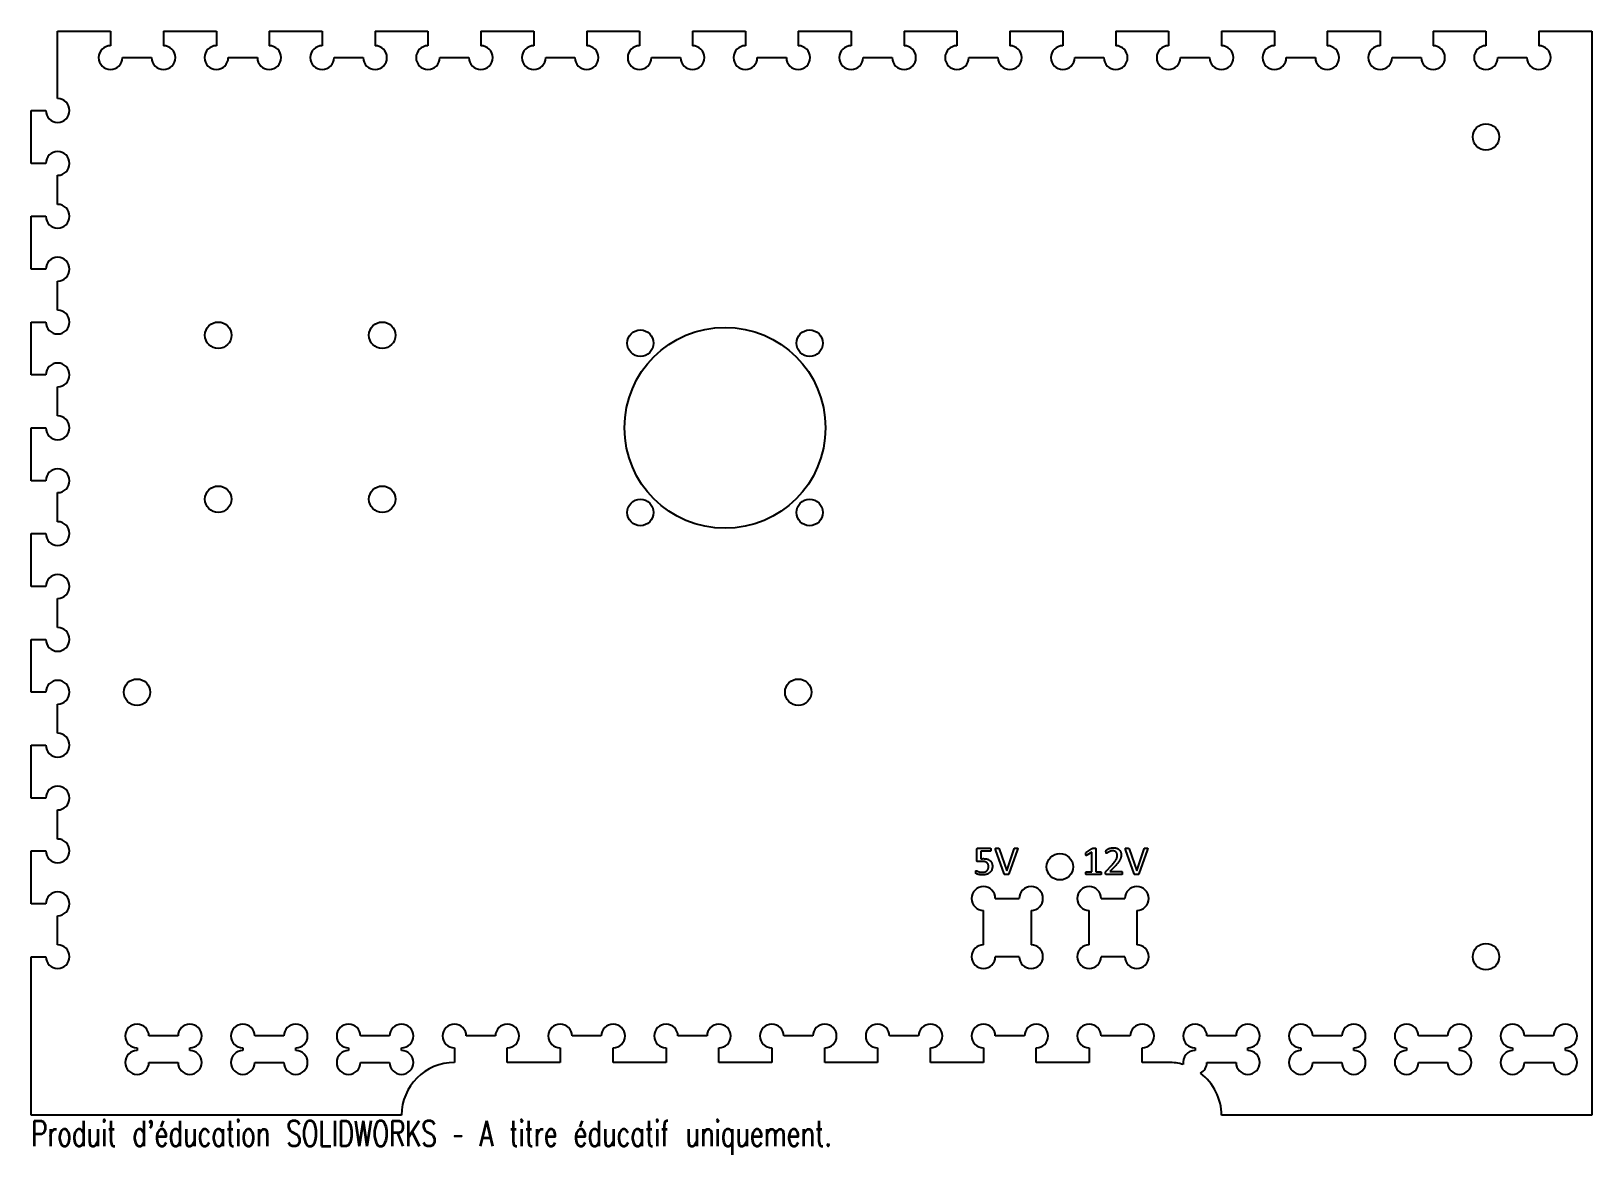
# Model space of a CAD drawing. Header units: millimetres. Extents: x -148 to 148, y -17 to 195.
import ezdxf

# ---------------------------------------------------------------- set-up
doc = ezdxf.new("R2010")
doc.units = ezdxf.units.MM
doc.styles.add('SLDTEXTSTYLE0', font='TXT', dxfattribs={"width": 0.7, "bigfont": 'bigfont'})

msp = doc.modelspace()

# ---------------------------------------------------------------- linework, layer by layer
at = {"color": 7, "linetype": 'Continuous', "lineweight": 25}
for p, q in [((-142.5, 182.25), (-142.5, 195)), ((-142.5, 195), (-132.5, 195)), ((-132.5, 195), (-132.5, 192.25)), ((-122.5, 195), (-122.5, 192.25)), ((-122.5, 195), (-112.5, 195)), ((-112.5, 195), (-112.5, 192.25)), ((-102.5, 195), (-102.5, 192.25)), ((-102.5, 195), (-92.5, 195)), ((-92.5, 195), (-92.5, 192.25)), ((-82.5, 195), (-82.5, 192.25)), ((-82.5, 195), (-72.5, 195)), ((-72.5, 195), (-72.5, 192.25)), ((-62.5, 195), (-62.5, 192.25)), ((-62.5, 195), (-52.5, 195)), ((-52.5, 195), (-52.5, 192.25)), ((-42.5, 195), (-42.5, 192.25)), ((-42.5, 195), (-32.5, 195)), ((-32.5, 195), (-32.5, 192.25)), ((-22.5, 195), (-22.5, 192.25)), ((-22.5, 195), (-12.5, 195)), ((-12.5, 195), (-12.5, 192.25)), ((-2.5, 195), (-2.5, 192.25)), ((-2.5, 195), (7.5, 195)), ((7.5, 195), (7.5, 192.25)), ((17.5, 195), (17.5, 192.25)), ((17.5, 195), (27.5, 195)), ((27.5, 195), (27.5, 192.25)), ((37.5, 195), (37.5, 192.25)), ((37.5, 195), (47.5, 195)), ((47.5, 195), (47.5, 192.25)), ((57.5, 195), (57.5, 192.25)), ((57.5, 195), (67.5, 195)), ((67.5, 195), (67.5, 192.25)), ((77.5, 195), (77.5, 192.25)), ((77.5, 195), (87.5, 195)), ((87.5, 195), (87.5, 192.25)), ((97.5, 195), (97.5, 192.25)), ((97.5, 195), (107.5, 195)), ((107.5, 195), (107.5, 192.25)), ((117.5, 195), (117.5, 192.25)), ((117.5, 195), (127.5, 195)), ((127.5, 195), (127.5, 192.25)), ((137.5, 195), (137.5, 192.25)), ((137.5, 195), (147.5, 195)), ((147.5, 195), (147.5, -10)), ((-130.25, 190), (-124.75, 190)), ((-110.25, 190), (-104.75, 190)), ((-90.25, 190), (-84.75, 190)), ((-70.25, 190), (-64.75, 190)), ((-50.25, 190), (-44.75, 190)), ((-30.25, 190), (-24.75, 190)), ((-10.25, 190), (-4.75, 190)), ((9.75, 190), (15.25, 190)), ((29.75, 190), (35.25, 190)), ((49.75, 190), (55.25, 190)), ((69.75, 190), (75.25, 190)), ((89.75, 190), (95.25, 190)), ((109.75, 190), (115.25, 190)), ((129.75, 190), (135.25, 190)), ((-147.5, 170), (-147.5, 180)), ((-147.5, 180), (-144.75, 180)), ((-144.75, 170), (-147.5, 170)), ((-142.5, 162.25), (-142.5, 167.75)), ((-147.5, 150), (-147.5, 160)), ((-147.5, 160), (-144.75, 160)), ((-144.75, 150), (-147.5, 150)), ((-142.5, 142.25), (-142.5, 147.75)), ((-147.5, 130), (-147.5, 140)), ((-147.5, 140), (-144.75, 140)), ((-144.75, 130), (-147.5, 130)), ((-142.5, 122.25), (-142.5, 127.75)), ((-147.5, 110), (-147.5, 120)), ((-147.5, 120), (-144.75, 120)), ((-144.75, 110), (-147.5, 110)), ((-142.5, 102.25), (-142.5, 107.75)), ((-147.5, 90), (-147.5, 100)), ((-147.5, 100), (-144.75, 100)), ((-144.75, 90), (-147.5, 90)), ((-142.5, 82.25), (-142.5, 87.75)), ((-147.5, 70), (-147.5, 80)), ((-147.5, 80), (-144.75, 80)), ((-144.75, 70), (-147.5, 70)), ((-142.5, 62.25), (-142.5, 67.75)), ((-147.5, 50), (-147.5, 60)), ((-147.5, 60), (-144.75, 60)), ((-144.75, 50), (-147.5, 50)), ((-142.5, 42.25), (-142.5, 47.75)), ((-147.5, 30), (-147.5, 40)), ((-147.5, 40), (-144.75, 40)), ((31.26, 38.22), (31.26, 40.27)), ((31.49, 40.52), (33.75, 40.52)), ((31.99, 39.93), (31.99, 38.51)), ((33.76, 39.93), (31.99, 39.93)), ((36.44, 35.66), (34.8, 40.26)), ((35.48, 40.39), (36.92, 36.22)), ((36.92, 36.22), (38.32, 40.38)), ((38.96, 40.26), (37.33, 35.66)), ((51.95, 39.71), (53.08, 40.47)), ((53.02, 39.79), (52.07, 39.2)), ((53.02, 36.04), (53.02, 39.79)), ((53.76, 40.41), (53.76, 36.04)), ((61, 35.66), (59.36, 40.26)), ((60.04, 40.39), (61.48, 36.22)), ((61.48, 36.22), (62.88, 40.38)), ((63.52, 40.26), (61.88, 35.66)), ((51.98, 36.04), (53.02, 36.04)), ((54.64, 35.52), (51.98, 35.52)), ((53.76, 36.04), (54.65, 36.04)), ((55.75, 36.26), (56.74, 37.27)), ((58.61, 35.52), (55.82, 35.52)), ((57.21, 36.92), (56.4, 36.11)), ((56.4, 36.11), (58.6, 36.11)), ((-144.75, 30), (-147.5, 30)), ((34.75, 31), (39.25, 31)), ((54.75, 31), (59.25, 31)), ((-142.5, 22.25), (-142.5, 27.75)), ((32.5, 22.25), (32.5, 28.75)), ((41.5, 28.75), (41.5, 22.25)), ((52.5, 22.25), (52.5, 28.75)), ((61.5, 28.75), (61.5, 22.25)), ((-147.5, -10), (-147.5, 20)), ((-147.5, 20), (-144.75, 20)), ((39.25, 20), (34.75, 20)), ((59.25, 20), (54.75, 20)), ((-119.75, 5), (-125.25, 5)), ((-99.75, 5), (-105.25, 5)), ((-79.75, 5), (-85.25, 5)), ((-59.75, 5), (-65.25, 5)), ((-39.75, 5), (-45.25, 5)), ((-19.75, 5), (-25.25, 5)), ((0.25, 5), (-5.25, 5)), ((20.25, 5), (14.75, 5)), ((40.25, 5), (34.75, 5)), ((60.25, 5), (54.75, 5)), ((80.25, 5), (74.75, 5)), ((100.25, 5), (94.75, 5)), ((120.25, 5), (114.75, 5)), ((140.25, 5), (134.75, 5)), ((-127.5, 2.75), (-127.5, 2.25)), ((-125.25, 0), (-119.75, 0)), ((-117.5, 2.25), (-117.5, 2.75)), ((-107.5, 2.75), (-107.5, 2.25)), ((-105.25, 0), (-99.75, 0)), ((-97.5, 2.25), (-97.5, 2.75)), ((-87.5, 2.75), (-87.5, 2.25)), ((-85.25, 0), (-79.75, 0)), ((-77.5, 2.25), (-77.5, 2.75)), ((-67.5, 2.75), (-67.5, 0)), ((-57.5, 0), (-57.5, 2.75)), ((-47.5, 0), (-57.5, 0)), ((-47.5, 2.75), (-47.5, 0)), ((-37.5, 0), (-37.5, 2.75)), ((-27.5, 0), (-37.5, 0)), ((-27.5, 2.75), (-27.5, 0)), ((-17.5, 0), (-17.5, 2.75)), ((-7.5, 0), (-17.5, 0)), ((-7.5, 2.75), (-7.5, 0)), ((2.5, 0), (2.5, 2.75)), ((12.5, 0), (2.5, 0)), ((12.5, 2.75), (12.5, 0)), ((22.5, 0), (22.5, 2.75)), ((32.5, 0), (22.5, 0)), ((32.5, 2.75), (32.5, 0)), ((42.5, 0), (42.5, 2.75)), ((52.5, 0), (42.5, 0)), ((52.5, 2.75), (52.5, 0)), ((62.5, 0), (62.5, 2.75)), ((67.5, 0), (62.5, 0)), ((72.5, 2.75), (72.5, 2.25)), ((74.75, 0), (80.25, 0)), ((82.5, 2.25), (82.5, 2.75)), ((92.5, 2.75), (92.5, 2.25)), ((94.75, 0), (100.25, 0)), ((102.5, 2.25), (102.5, 2.75)), ((112.5, 2.75), (112.5, 2.25)), ((114.75, 0), (120.25, 0)), ((122.5, 2.25), (122.5, 2.75)), ((132.5, 2.75), (132.5, 2.25)), ((134.75, 0), (140.25, 0)), ((142.5, 2.25), (142.5, 2.75)), ((-77.5, -10), (-147.5, -10)), ((147.5, -10), (77.5, -10))]:
    msp.add_line(p, q, dxfattribs=at)
for centre, radius in [((127.5, 175), 2.5), ((-112.15, 137.5), 2.5), ((-81.15, 137.5), 2.5), ((-16.35, 120), 19), ((-32.35, 136), 2.5), ((-0.35, 136), 2.5), ((-112.15, 106.5), 2.5), ((-81.15, 106.5), 2.5), ((-32.35, 104), 2.5), ((-0.35, 104), 2.5), ((-127.5, 70), 2.5), ((-2.5, 70), 2.5), ((46.95, 37), 2.5), ((127.5, 20), 2.5)]:
    msp.add_circle(centre, radius, dxfattribs=at)
for centre, radius, start, end in [((-132.5, 190), 2.25, 90, 0), ((-122.5, 190), 2.25, 180, 90), ((-112.5, 190), 2.25, 90, 0), ((-102.5, 190), 2.25, 180, 90), ((-92.5, 190), 2.25, 90, 0), ((-82.5, 190), 2.25, 180, 90), ((-72.5, 190), 2.25, 90, 0), ((-62.5, 190), 2.25, 180, 90), ((-52.5, 190), 2.25, 90, 0), ((-42.5, 190), 2.25, 180, 90), ((-32.5, 190), 2.25, 90, 0), ((-22.5, 190), 2.25, 180, 90), ((-12.5, 190), 2.25, 90, 0), ((-2.5, 190), 2.25, 180, 90), ((7.5, 190), 2.25, 90, 0), ((17.5, 190), 2.25, 180, 90), ((27.5, 190), 2.25, 90, 0), ((37.5, 190), 2.25, 180, 90), ((47.5, 190), 2.25, 90, 0), ((57.5, 190), 2.25, 180, 90), ((67.5, 190), 2.25, 90, 0), ((77.5, 190), 2.25, 180, 90), ((87.5, 190), 2.25, 90, 0), ((97.5, 190), 2.25, 180, 90), ((107.5, 190), 2.25, 90, 0), ((117.5, 190), 2.25, 180, 90), ((127.5, 190), 2.25, 90, 0), ((137.5, 190), 2.25, 180, 90), ((-142.5, 180), 2.25, 180, 90), ((-142.5, 170), 2.25, 270, 180), ((-142.5, 160), 2.25, 180, 90), ((-142.5, 150), 2.25, 270, 180), ((-142.5, 140), 2.25, 180, 90), ((-142.5, 130), 2.25, 270, 180), ((-142.5, 120), 2.25, 180, 90), ((-142.5, 110), 2.25, 270, 180), ((-142.5, 100), 2.25, 180, 90), ((-142.5, 90), 2.25, 270, 180), ((-142.5, 80), 2.25, 180, 90), ((-142.5, 70), 2.25, 270, 180), ((-142.5, 60), 2.25, 180, 90), ((-142.5, 50), 2.25, 270, 180), ((-142.5, 40), 2.25, 180, 90), ((32.5, 31), 2.25, 0, 270), ((41.5, 31), 2.25, 270, 180), ((52.5, 31), 2.25, 0, 270), ((61.5, 31), 2.25, 270, 180), ((-142.5, 30), 2.25, 270, 180), ((-142.5, 20), 2.25, 180, 90), ((32.5, 20), 2.25, 90, 0), ((41.5, 20), 2.25, 180, 90), ((52.5, 20), 2.25, 90, 0), ((61.5, 20), 2.25, 180, 90), ((-127.5, 5), 2.25, 0, 270), ((-117.5, 5), 2.25, 270, 180), ((-107.5, 5), 2.25, 0, 270), ((-97.5, 5), 2.25, 270, 180), ((-87.5, 5), 2.25, 0, 270), ((-77.5, 5), 2.25, 270, 180), ((-67.5, 5), 2.25, 0, 270), ((-57.5, 5), 2.25, 270, 180), ((-47.5, 5), 2.25, 0, 270), ((-37.5, 5), 2.25, 270, 180), ((-27.5, 5), 2.25, 0, 270), ((-17.5, 5), 2.25, 270, 180), ((-7.5, 5), 2.25, 0, 270), ((2.5, 5), 2.25, 270, 180), ((12.5, 5), 2.25, 0, 270), ((22.5, 5), 2.25, 270, 180), ((32.5, 5), 2.25, 0, 270), ((42.5, 5), 2.25, 270, 180), ((52.5, 5), 2.25, 0, 270), ((62.5, 5), 2.25, 270, 180), ((72.5, 5), 2.25, 0, 270), ((82.5, 5), 2.25, 270, 180), ((92.5, 5), 2.25, 0, 270), ((102.5, 5), 2.25, 270, 180), ((112.5, 5), 2.25, 0, 270), ((122.5, 5), 2.25, 270, 180), ((132.5, 5), 2.25, 0, 270), ((142.5, 5), 2.25, 270, 180), ((-127.5, 0), 2.25, 90, 0), ((-117.5, 0), 2.25, 180, 90), ((-107.5, 0), 2.25, 90, 0), ((-97.5, 0), 2.25, 180, 90), ((-87.5, 0), 2.25, 90, 0), ((-77.5, 0), 2.25, 180, 90), ((-67.5, -10), 10, 90, 180), ((67.5, -10), 10, 73.8289, 90), ((72.5, 0), 2.25, 90, 190.1279), ((72.5, 0), 2.25, 296.742, 0), ((82.5, 0), 2.25, 180, 90), ((92.5, 0), 2.25, 90, 0), ((102.5, 0), 2.25, 180, 90), ((112.5, 0), 2.25, 90, 0), ((122.5, 0), 2.25, 180, 90), ((132.5, 0), 2.25, 90, 0), ((142.5, 0), 2.25, 180, 90), ((67.5, -10), 10, 0, 53.041)]:
    msp.add_arc(centre, radius, start, end, dxfattribs=at)
for points, knots in [([(31.26, 40.27), (31.26, 40.29), (31.26, 40.33), (31.27, 40.38), (31.29, 40.42), (31.32, 40.46), (31.35, 40.49), (31.39, 40.51), (31.44, 40.52), (31.47, 40.52), (31.49, 40.52)], [0, 0, 0, 0, 0.150874, 0.287229, 0.405174, 0.516985, 0.626021, 0.741341, 0.863583, 1, 1, 1, 1]), ([(31.99, 38.51), (32.03, 38.51), (32.12, 38.53), (32.26, 38.53), (32.4, 38.53), (32.51, 38.54), (32.56, 38.54)], [0, 0, 0, 0, 0.228157, 0.458904, 0.71145, 1, 1, 1, 1]), ([(32.56, 38.54), (32.63, 38.53), (32.76, 38.53), (32.94, 38.51), (33.11, 38.48), (33.27, 38.44), (33.42, 38.38), (33.55, 38.31), (33.68, 38.24), (33.78, 38.15), (33.88, 38.05), (33.96, 37.94), (34.04, 37.82), (34.09, 37.7), (34.14, 37.56), (34.17, 37.42), (34.19, 37.27), (34.2, 37.16), (34.2, 37.11)], [0, 0, 0, 0, 0.080466, 0.156111, 0.226994, 0.294041, 0.357685, 0.418114, 0.476601, 0.533117, 0.58899, 0.643979, 0.699787, 0.7569, 0.815153, 0.874588, 0.935886, 1, 1, 1, 1]), ([(33.75, 40.52), (33.76, 40.52), (33.79, 40.52), (33.81, 40.5), (33.84, 40.48), (33.86, 40.45), (33.88, 40.41), (33.89, 40.36), (33.9, 40.3), (33.9, 40.25), (33.9, 40.23)], [0, 0, 0, 0, 0.086691, 0.174767, 0.271988, 0.376848, 0.496195, 0.639507, 0.806154, 1, 1, 1, 1]), ([(33.9, 40.23), (33.9, 40.21), (33.9, 40.17), (33.89, 40.11), (33.88, 40.06), (33.87, 40.01), (33.85, 39.98), (33.82, 39.95), (33.8, 39.93), (33.77, 39.93), (33.76, 39.93)], [0, 0, 0, 0, 0.185071, 0.34883, 0.492723, 0.621867, 0.733435, 0.825916, 0.912958, 1, 1, 1, 1]), ([(34.8, 40.26), (34.79, 40.29), (34.78, 40.33), (34.76, 40.39), (34.77, 40.45), (34.8, 40.48), (34.85, 40.51), (34.92, 40.51), (35.01, 40.52), (35.08, 40.52), (35.12, 40.52)], [0, 0, 0, 0, 0.143147, 0.251884, 0.335812, 0.409409, 0.501838, 0.623481, 0.789147, 1, 1, 1, 1]), ([(35.12, 40.52), (35.15, 40.52), (35.21, 40.52), (35.29, 40.52), (35.35, 40.51), (35.39, 40.49), (35.42, 40.48), (35.45, 40.45), (35.46, 40.42), (35.47, 40.4), (35.48, 40.39)], [0, 0, 0, 0, 0.237152, 0.418834, 0.559686, 0.665552, 0.751722, 0.828683, 0.90764, 1, 1, 1, 1]), ([(38.32, 40.38), (38.32, 40.4), (38.33, 40.42), (38.34, 40.45), (38.37, 40.48), (38.4, 40.5), (38.45, 40.51), (38.51, 40.52), (38.6, 40.52), (38.66, 40.52), (38.69, 40.52)], [0, 0, 0, 0, 0.093122, 0.167744, 0.241542, 0.324317, 0.435641, 0.577537, 0.762849, 1, 1, 1, 1]), ([(38.69, 40.52), (38.73, 40.52), (38.79, 40.52), (38.88, 40.51), (38.94, 40.5), (38.98, 40.48), (39, 40.44), (39, 40.39), (38.99, 40.33), (38.97, 40.29), (38.96, 40.26)], [0, 0, 0, 0, 0.208815, 0.367266, 0.483627, 0.56628, 0.636828, 0.725776, 0.843381, 1, 1, 1, 1]), ([(51.84, 39.41), (51.84, 39.43), (51.84, 39.47), (51.85, 39.52), (51.85, 39.56), (51.87, 39.6), (51.88, 39.63), (51.9, 39.66), (51.92, 39.68), (51.94, 39.7), (51.95, 39.71)], [0, 0, 0, 0, 0.18796, 0.34573, 0.480556, 0.590854, 0.688699, 0.781648, 0.883124, 1, 1, 1, 1]), ([(52.07, 39.2), (52.05, 39.19), (52.02, 39.17), (51.96, 39.15), (51.92, 39.15), (51.88, 39.17), (51.86, 39.21), (51.85, 39.26), (51.84, 39.33), (51.84, 39.38), (51.84, 39.41)], [0, 0, 0, 0, 0.162306, 0.281128, 0.36866, 0.448144, 0.539525, 0.656889, 0.809501, 1, 1, 1, 1]), ([(53.08, 40.47), (53.09, 40.48), (53.1, 40.48), (53.13, 40.49), (53.16, 40.5), (53.19, 40.51), (53.23, 40.52), (53.28, 40.52), (53.34, 40.52), (53.39, 40.52), (53.41, 40.52)], [0, 0, 0, 0, 0.067651, 0.141537, 0.233894, 0.342903, 0.471473, 0.615699, 0.790766, 1, 1, 1, 1]), ([(53.41, 40.52), (53.44, 40.52), (53.5, 40.52), (53.58, 40.51), (53.64, 40.51), (53.69, 40.49), (53.72, 40.48), (53.74, 40.46), (53.75, 40.44), (53.75, 40.42), (53.76, 40.41)], [0, 0, 0, 0, 0.242869, 0.442325, 0.598711, 0.720066, 0.811641, 0.88197, 0.94084, 1, 1, 1, 1]), ([(55.67, 39.87), (55.67, 39.89), (55.67, 39.92), (55.67, 39.97), (55.68, 40.01), (55.68, 40.05), (55.7, 40.08), (55.71, 40.11), (55.74, 40.14), (55.77, 40.17), (55.8, 40.2), (55.84, 40.23), (55.89, 40.26), (55.96, 40.3), (56.07, 40.37), (56.23, 40.43), (56.42, 40.5), (56.62, 40.55), (56.83, 40.59), (56.98, 40.59), (57.06, 40.59)], [0, 0, 0, 0, 0.032859, 0.060381, 0.084085, 0.104739, 0.124043, 0.142635, 0.165568, 0.197335, 0.218801, 0.245222, 0.277024, 0.314052, 0.401056, 0.503177, 0.617245, 0.738561, 0.86708, 1, 1, 1, 1]), ([(55.78, 39.56), (55.77, 39.57), (55.76, 39.57), (55.73, 39.58), (55.71, 39.6), (55.69, 39.63), (55.68, 39.68), (55.67, 39.73), (55.67, 39.8), (55.67, 39.84), (55.67, 39.87)], [0, 0, 0, 0, 0.07522, 0.150163, 0.229938, 0.327933, 0.449222, 0.599662, 0.784025, 1, 1, 1, 1]), ([(56.95, 40.01), (56.91, 40.01), (56.83, 40), (56.72, 39.99), (56.61, 39.97), (56.48, 39.93), (56.33, 39.87), (56.18, 39.79), (56.04, 39.71), (55.95, 39.65), (55.89, 39.61), (55.85, 39.58), (55.81, 39.57), (55.79, 39.57), (55.78, 39.56)], [0, 0, 0, 0, 0.0934864, 0.1829258, 0.2690145, 0.3516318, 0.5059015, 0.6446176, 0.766568, 0.8712099, 0.9144782, 0.9498028, 0.9779329, 1, 1, 1, 1]), ([(56.74, 37.27), (56.8, 37.32), (56.9, 37.43), (57.05, 37.6), (57.18, 37.75), (57.29, 37.9), (57.39, 38.04), (57.48, 38.17), (57.55, 38.29), (57.62, 38.41), (57.67, 38.52), (57.71, 38.63), (57.74, 38.73), (57.77, 38.86), (57.79, 39.01), (57.8, 39.13), (57.8, 39.19)], [0, 0, 0, 0, 0.10586, 0.203172, 0.292709, 0.373934, 0.44905, 0.518754, 0.58358, 0.642986, 0.698534, 0.749951, 0.79761, 0.841717, 0.92378, 1, 1, 1, 1]), ([(57.8, 39.19), (57.8, 39.24), (57.79, 39.35), (57.75, 39.5), (57.68, 39.64), (57.6, 39.75), (57.52, 39.82), (57.46, 39.86), (57.39, 39.91), (57.32, 39.94), (57.23, 39.97), (57.14, 39.99), (57.05, 40), (56.98, 40), (56.95, 40.01)], [0, 0, 0, 0, 0.121815, 0.241495, 0.358979, 0.474476, 0.532741, 0.592734, 0.653394, 0.717395, 0.783469, 0.852022, 0.924498, 1, 1, 1, 1]), ([(57.06, 40.59), (57.12, 40.59), (57.24, 40.59), (57.4, 40.57), (57.56, 40.54), (57.71, 40.5), (57.84, 40.44), (57.96, 40.37), (58.07, 40.3), (58.17, 40.21), (58.26, 40.12), (58.33, 40.02), (58.39, 39.91), (58.45, 39.8), (58.49, 39.68), (58.51, 39.55), (58.53, 39.43), (58.53, 39.34), (58.53, 39.3)], [0, 0, 0, 0, 0.080922, 0.157569, 0.229543, 0.297912, 0.363184, 0.424868, 0.484828, 0.542906, 0.600127, 0.656005, 0.712197, 0.768566, 0.825445, 0.882792, 0.940852, 1, 1, 1, 1]), ([(58.53, 39.3), (58.53, 39.22), (58.53, 39.06), (58.5, 38.86), (58.46, 38.7), (58.42, 38.57), (58.37, 38.44), (58.31, 38.31), (58.23, 38.16), (58.14, 38.02), (58.03, 37.86), (57.9, 37.69), (57.76, 37.52), (57.6, 37.33), (57.41, 37.13), (57.28, 37), (57.21, 36.92)], [0, 0, 0, 0, 0.085079, 0.170502, 0.214729, 0.261614, 0.31194, 0.365203, 0.422717, 0.485264, 0.553488, 0.627072, 0.707621, 0.796389, 0.894011, 1, 1, 1, 1]), ([(59.36, 40.26), (59.35, 40.29), (59.33, 40.33), (59.32, 40.39), (59.33, 40.45), (59.36, 40.48), (59.41, 40.51), (59.48, 40.51), (59.57, 40.52), (59.64, 40.52), (59.68, 40.52)], [0, 0, 0, 0, 0.143147, 0.251884, 0.335812, 0.409409, 0.501838, 0.623481, 0.789147, 1, 1, 1, 1]), ([(59.68, 40.52), (59.71, 40.52), (59.77, 40.52), (59.85, 40.52), (59.91, 40.51), (59.95, 40.49), (59.98, 40.48), (60.01, 40.45), (60.02, 40.42), (60.03, 40.4), (60.04, 40.39)], [0, 0, 0, 0, 0.237152, 0.418834, 0.559686, 0.665552, 0.751722, 0.828683, 0.90764, 1, 1, 1, 1]), ([(62.88, 40.38), (62.88, 40.4), (62.89, 40.42), (62.9, 40.45), (62.92, 40.48), (62.96, 40.5), (63.01, 40.51), (63.07, 40.52), (63.15, 40.52), (63.22, 40.52), (63.25, 40.52)], [0, 0, 0, 0, 0.0931221, 0.1677436, 0.2415416, 0.3243173, 0.4356412, 0.577537, 0.7628491, 1, 1, 1, 1]), ([(63.25, 40.52), (63.29, 40.52), (63.35, 40.52), (63.43, 40.51), (63.49, 40.5), (63.54, 40.48), (63.56, 40.44), (63.56, 40.39), (63.54, 40.33), (63.53, 40.29), (63.52, 40.26)], [0, 0, 0, 0, 0.208815, 0.367266, 0.483627, 0.56628, 0.636828, 0.725776, 0.843381, 1, 1, 1, 1]), ([(31.04, 36), (31.04, 36.02), (31.04, 36.06), (31.04, 36.11), (31.05, 36.16), (31.06, 36.19), (31.08, 36.22), (31.1, 36.24), (31.12, 36.25), (31.14, 36.26), (31.15, 36.26)], [0, 0, 0, 0, 0.193088, 0.367869, 0.517855, 0.642368, 0.74631, 0.834678, 0.915952, 1, 1, 1, 1]), ([(32.33, 35.45), (32.25, 35.45), (32.1, 35.45), (31.89, 35.48), (31.7, 35.51), (31.52, 35.55), (31.38, 35.6), (31.27, 35.63), (31.2, 35.66), (31.17, 35.68), (31.14, 35.7), (31.11, 35.71), (31.09, 35.74), (31.07, 35.76), (31.06, 35.79), (31.05, 35.82), (31.04, 35.85), (31.04, 35.89), (31.04, 35.95), (31.04, 35.98), (31.04, 36)], [0, 0, 0, 0, 0.144566, 0.282489, 0.410533, 0.52509, 0.623438, 0.704641, 0.737479, 0.764375, 0.785388, 0.800649, 0.822954, 0.840858, 0.857915, 0.877402, 0.900709, 0.92809, 0.961124, 1, 1, 1, 1]), ([(31.15, 36.26), (31.16, 36.25), (31.2, 36.25), (31.27, 36.2), (31.37, 36.16), (31.49, 36.1), (31.64, 36.05), (31.79, 36.01), (31.92, 35.99), (32.04, 35.97), (32.16, 35.96), (32.25, 35.96), (32.29, 35.96)], [0, 0, 0, 0, 0.04239, 0.106802, 0.195264, 0.305836, 0.440653, 0.599735, 0.689748, 0.785622, 0.889541, 1, 1, 1, 1]), ([(31.46, 37.97), (31.44, 37.98), (31.41, 37.98), (31.37, 37.99), (31.33, 38), (31.3, 38.02), (31.28, 38.06), (31.26, 38.1), (31.26, 38.16), (31.26, 38.2), (31.26, 38.22)], [0, 0, 0, 0, 0.1365699, 0.2537943, 0.3550417, 0.4498323, 0.548635, 0.673004, 0.820153, 1, 1, 1, 1]), ([(32.18, 38.02), (32.14, 38.02), (32.07, 38.02), (31.96, 38.02), (31.87, 38.01), (31.75, 37.99), (31.61, 37.98), (31.51, 37.98), (31.46, 37.97)], [0, 0, 0, 0, 0.1564805, 0.3020268, 0.4367062, 0.5608055, 0.7880615, 1, 1, 1, 1]), ([(33.46, 37.04), (33.46, 37.08), (33.46, 37.16), (33.45, 37.27), (33.42, 37.37), (33.39, 37.47), (33.35, 37.56), (33.29, 37.64), (33.23, 37.71), (33.15, 37.78), (33.07, 37.84), (32.97, 37.89), (32.87, 37.93), (32.75, 37.96), (32.63, 37.99), (32.49, 38.01), (32.34, 38.02), (32.24, 38.02), (32.18, 38.02)], [0, 0, 0, 0, 0.063538, 0.124375, 0.181293, 0.236607, 0.289781, 0.34278, 0.394834, 0.44818, 0.503254, 0.560336, 0.621481, 0.68629, 0.756239, 0.831061, 0.912838, 1, 1, 1, 1]), ([(32.29, 35.96), (32.33, 35.96), (32.42, 35.96), (32.54, 35.98), (32.65, 35.99), (32.76, 36.02), (32.87, 36.06), (32.96, 36.1), (33.05, 36.16), (33.13, 36.22), (33.21, 36.29), (33.27, 36.37), (33.33, 36.46), (33.38, 36.55), (33.42, 36.66), (33.44, 36.78), (33.46, 36.91), (33.46, 37), (33.46, 37.04)], [0, 0, 0, 0, 0.069134, 0.13607, 0.200278, 0.262402, 0.322754, 0.381471, 0.438339, 0.494391, 0.550447, 0.606788, 0.664121, 0.723664, 0.785849, 0.852285, 0.923219, 1, 1, 1, 1]), ([(34.2, 37.11), (34.2, 37.05), (34.19, 36.92), (34.17, 36.74), (34.12, 36.57), (34.06, 36.4), (33.99, 36.25), (33.9, 36.12), (33.8, 35.99), (33.68, 35.88), (33.55, 35.78), (33.41, 35.69), (33.25, 35.62), (33.09, 35.55), (32.91, 35.51), (32.73, 35.47), (32.53, 35.45), (32.4, 35.45), (32.33, 35.45)], [0, 0, 0, 0, 0.06832, 0.133539, 0.195919, 0.2566, 0.315655, 0.373245, 0.430367, 0.48784, 0.545785, 0.604532, 0.66468, 0.727168, 0.791633, 0.858176, 0.927635, 1, 1, 1, 1]), ([(36.9, 35.52), (36.87, 35.52), (36.82, 35.52), (36.75, 35.52), (36.69, 35.52), (36.64, 35.53), (36.6, 35.54), (36.56, 35.55), (36.53, 35.56), (36.5, 35.57), (36.48, 35.59), (36.46, 35.61), (36.45, 35.64), (36.44, 35.65), (36.44, 35.66)], [0, 0, 0, 0, 0.154615, 0.291323, 0.408038, 0.509767, 0.594147, 0.66806, 0.729713, 0.785867, 0.838371, 0.887719, 0.940841, 1, 1, 1, 1]), ([(37.33, 35.66), (37.32, 35.65), (37.31, 35.62), (37.28, 35.59), (37.25, 35.56), (37.2, 35.54), (37.15, 35.53), (37.08, 35.53), (36.99, 35.52), (36.93, 35.52), (36.9, 35.52)], [0, 0, 0, 0, 0.0878256, 0.1712304, 0.2550466, 0.3515821, 0.4695098, 0.6141694, 0.7892484, 1, 1, 1, 1]), ([(51.84, 35.77), (51.84, 35.8), (51.85, 35.83), (51.85, 35.89), (51.87, 35.93), (51.88, 35.97), (51.9, 36), (51.93, 36.02), (51.95, 36.03), (51.97, 36.03), (51.98, 36.04)], [0, 0, 0, 0, 0.191484, 0.356223, 0.499691, 0.620121, 0.72716, 0.820095, 0.910361, 1, 1, 1, 1]), ([(51.98, 35.52), (51.98, 35.52), (51.96, 35.52), (51.93, 35.53), (51.91, 35.55), (51.89, 35.58), (51.87, 35.61), (51.85, 35.66), (51.85, 35.71), (51.84, 35.75), (51.84, 35.77)], [0, 0, 0, 0, 0.082825, 0.166417, 0.257875, 0.361676, 0.483085, 0.626498, 0.79618, 1, 1, 1, 1]), ([(54.78, 35.77), (54.78, 35.75), (54.78, 35.71), (54.77, 35.66), (54.76, 35.61), (54.74, 35.58), (54.72, 35.55), (54.7, 35.53), (54.67, 35.52), (54.65, 35.52), (54.64, 35.52)], [0, 0, 0, 0, 0.203441, 0.373367, 0.5154, 0.634947, 0.73626, 0.830358, 0.913794, 1, 1, 1, 1]), ([(54.65, 36.04), (54.66, 36.03), (54.68, 36.03), (54.71, 36.02), (54.73, 36), (54.75, 35.97), (54.76, 35.93), (54.78, 35.89), (54.78, 35.83), (54.78, 35.8), (54.78, 35.77)], [0, 0, 0, 0, 0.0892588, 0.1823349, 0.2803542, 0.3849971, 0.5035088, 0.6454516, 0.809492, 1, 1, 1, 1]), ([(55.59, 35.82), (55.59, 35.85), (55.59, 35.89), (55.6, 35.96), (55.61, 36.02), (55.62, 36.07), (55.65, 36.11), (55.67, 36.16), (55.71, 36.21), (55.74, 36.24), (55.75, 36.26)], [0, 0, 0, 0, 0.1559642, 0.2906597, 0.4121437, 0.5206379, 0.6279318, 0.7386319, 0.8605179, 1, 1, 1, 1]), ([(55.82, 35.52), (55.8, 35.52), (55.77, 35.52), (55.72, 35.53), (55.68, 35.55), (55.65, 35.58), (55.62, 35.62), (55.6, 35.68), (55.59, 35.74), (55.59, 35.79), (55.59, 35.82)], [0, 0, 0, 0, 0.1195283, 0.2256066, 0.3228044, 0.4205427, 0.5278717, 0.6561036, 0.8116607, 1, 1, 1, 1]), ([(58.6, 36.11), (58.61, 36.11), (58.63, 36.11), (58.66, 36.09), (58.69, 36.07), (58.72, 36.03), (58.73, 35.99), (58.75, 35.94), (58.75, 35.88), (58.75, 35.84), (58.76, 35.82)], [0, 0, 0, 0, 0.086661, 0.177579, 0.276769, 0.386018, 0.508204, 0.649125, 0.812568, 1, 1, 1, 1]), ([(58.76, 35.82), (58.75, 35.8), (58.75, 35.75), (58.75, 35.69), (58.74, 35.64), (58.72, 35.6), (58.7, 35.56), (58.67, 35.54), (58.64, 35.52), (58.62, 35.52), (58.61, 35.52)], [0, 0, 0, 0, 0.186628, 0.352823, 0.496129, 0.619111, 0.725219, 0.819972, 0.908993, 1, 1, 1, 1]), ([(61.46, 35.52), (61.43, 35.52), (61.38, 35.52), (61.31, 35.52), (61.25, 35.52), (61.2, 35.53), (61.15, 35.54), (61.12, 35.55), (61.09, 35.56), (61.06, 35.57), (61.04, 35.59), (61.02, 35.61), (61.01, 35.64), (61, 35.65), (61, 35.66)], [0, 0, 0, 0, 0.154615, 0.291323, 0.408038, 0.509767, 0.594147, 0.66806, 0.729713, 0.785867, 0.838371, 0.887719, 0.940841, 1, 1, 1, 1]), ([(61.88, 35.66), (61.88, 35.65), (61.87, 35.62), (61.84, 35.59), (61.81, 35.56), (61.76, 35.54), (61.71, 35.53), (61.64, 35.53), (61.55, 35.52), (61.49, 35.52), (61.46, 35.52)], [0, 0, 0, 0, 0.0878256, 0.1712304, 0.2550466, 0.3515821, 0.4695098, 0.6141694, 0.7892484, 1, 1, 1, 1])]:
    msp.add_open_spline(points, degree=3, knots=knots, dxfattribs=at)

# ---------------------------------------------------------------- texts
at = {"color": 7, "linetype": 'Continuous', "insert": (-147.5, -11.02), "char_height": 4.8336, "attachment_point": 1, "style": 'SLDTEXTSTYLE0'}
msp.add_mtext("Produit d'éducation SOLIDWORKS – A titre éducatif uniquement.", dxfattribs=at)

doc.saveas('drawing.dxf')
